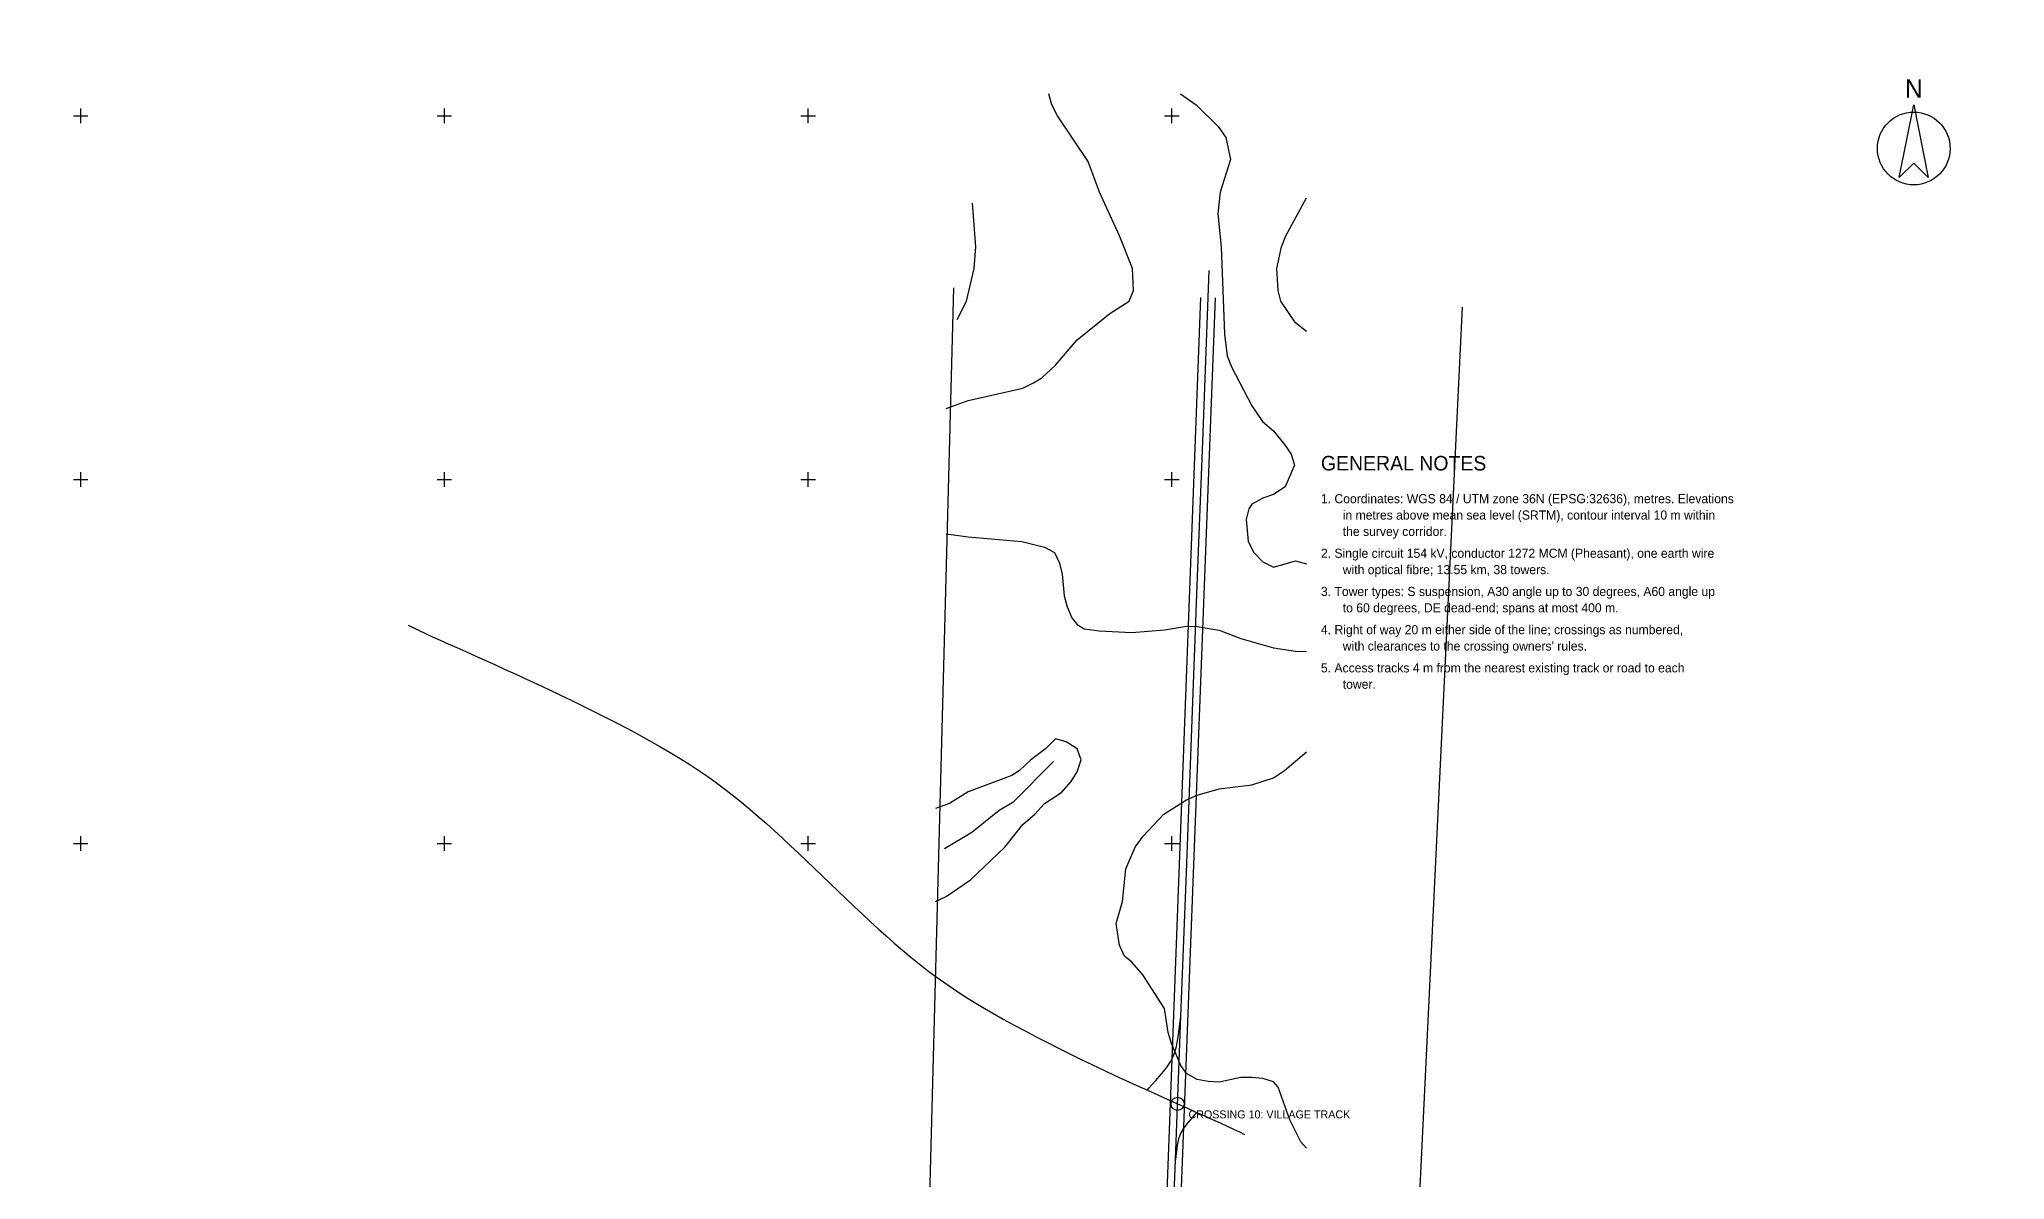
# Model space of a CAD drawing. Header units: metres. Extents: x 470400 to 482290, y 4331800 to 4340210.
# Drawn here: x 476886 to 482290, y 4337076 to 4340210 of the extents above; entities that cross this region are included whole.
import ezdxf
from ezdxf.enums import TextEntityAlignment as Align

# ---------------------------------------------------------------- set-up
doc = ezdxf.new("R2010")
doc.units = ezdxf.units.M
for name, color, linetype in [('CROSSING-TEXT', 7, 'Continuous'), ('EXISTING-VILLAGE-TRACK', 251, 'Continuous'), ('GRID-COORDINATES', 8, 'Continuous'), ('NOTES', 7, 'Continuous'), ('OHL-154KV', 1, 'Continuous'), ('RIGHT-OF-WAY-40M', 252, 'Continuous'), ('ROAD-ACCESS-TRACK', 41, 'Continuous'), ('STREAM', 150, 'Continuous'), ('SURVEY-CORRIDOR', 8, 'Continuous'), ('TITLE-SYMBOLS', 7, 'Continuous'), ('TOPO-CONTOUR-MAJOR', 8, 'Continuous'), ('TOPO-CONTOUR-MINOR', 252, 'Continuous')]:
    doc.layers.add(name, color=color, linetype=linetype)

# ---------------------------------------------------------------- blocks, each defined once
blk = doc.blocks.new('NORTH_ARROW')
at = {"layer": 'TITLE-SYMBOLS'}
blk.add_lwpolyline([(0, 12), (4, -8), (0, -4), (-4, -8)], close=True, dxfattribs=at)
blk.add_circle((0, 0), 10, dxfattribs=at)
blk.add_text('N', height=5, dxfattribs=at).set_placement((0, 14), align=Align.CENTER)
blk = doc.blocks.new('GENERAL_NOTES')
at = {"layer": 'NOTES'}
for s, height, p in [('GENERAL NOTES', 4, (0, 0)), ('1. Coordinates: WGS 84 / UTM zone 36N (EPSG:32636), metres. Elevations', 2.5, (0, -9)), ('the survey corridor.', 2.5, (6, -18)), ('in metres above mean sea level (SRTM), contour interval 10 m within', 2.5, (6, -13.5)), ('2. Single circuit 154 kV, conductor 1272 MCM (Pheasant), one earth wire', 2.5, (0, -24)), ('with optical fibre; 13.55 km, 38 towers.', 2.5, (6, -28.5)), ('3. Tower types: S suspension, A30 angle up to 30 degrees, A60 angle up', 2.5, (0, -34.5)), ('to 60 degrees, DE dead-end; spans at most 400 m.', 2.5, (6, -39)), ('4. Right of way 20 m either side of the line; crossings as numbered,', 2.5, (0, -45)), ("with clearances to the crossing owners' rules.", 2.5, (6, -49.5)), ('5. Access tracks 4 m from the nearest existing track or road to each', 2.5, (0, -55.5)), ('tower.', 2.5, (6, -60))]:
    blk.add_text(s, height=height, dxfattribs=at).set_placement(p)

msp = doc.modelspace()

# ---------------------------------------------------------------- linework, layer by layer
at = {"layer": 'CROSSING-TEXT'}
msp.add_circle((480015.9, 4337284.2), 18, dxfattribs=at)
at = {"layer": 'EXISTING-VILLAGE-TRACK'}
msp.add_lwpolyline([(477900, 4338600), (477914.3, 4338593), (477930.3, 4338585.4), (477948, 4338577.1), (477967.4, 4338568.2), (477988.2, 4338558.8), (478010.4, 4338548.8), (478033.9, 4338538.3), (478058.6, 4338527.2), (478084.3, 4338515.7), (478111.1, 4338503.7), (478138.8, 4338491.3), (478167.2, 4338478.4), (478196.3, 4338465.1), (478226, 4338451.5), (478256.2, 4338437.5), (478286.8, 4338423.2), (478317.7, 4338408.5), (478348.8, 4338393.6), (478380, 4338378.4), (478411.1, 4338363), (478442.2, 4338347.3), (478473, 4338331.4), (478503.5, 4338315.4), (478533.6, 4338299.2), (478563.2, 4338282.9), (478592.2, 4338266.4), (478620.5, 4338249.9), (478647.9, 4338233.3), (478674.5, 4338216.7), (478700, 4338200), (478724, 4338183.6), (478747.8, 4338166.5), (478771.3, 4338149), (478794.5, 4338130.9), (478817.5, 4338112.4), (478840.3, 4338093.4), (478862.9, 4338074.1), (478885.3, 4338054.4), (478907.5, 4338034.4), (478929.7, 4338014.2), (478951.7, 4337993.7), (478973.6, 4337973.1), (478995.5, 4337952.3), (479017.3, 4337931.4), (479039.1, 4337910.5), (479060.9, 4337889.5), (479082.7, 4337868.6), (479104.5, 4337847.7), (479126.4, 4337826.9), (479148.3, 4337806.3), (479170.3, 4337785.8), (479192.5, 4337765.6), (479214.7, 4337745.6), (479237.1, 4337725.9), (479259.7, 4337706.6), (479282.5, 4337687.6), (479305.5, 4337669.1), (479328.7, 4337651), (479352.2, 4337633.5), (479376, 4337616.4), (479400, 4337600), (479425.5, 4337583.3), (479452.1, 4337566.7), (479479.5, 4337550.1), (479507.8, 4337533.6), (479536.8, 4337517.1), (479566.4, 4337500.8), (479596.5, 4337484.6), (479627, 4337468.6), (479657.8, 4337452.7), (479688.9, 4337437), (479720, 4337421.6), (479751.2, 4337406.4), (479782.3, 4337391.5), (479813.2, 4337376.8), (479843.8, 4337362.5), (479874, 4337348.5), (479903.7, 4337334.9), (479932.8, 4337321.6), (479961.2, 4337308.7), (479988.9, 4337296.3), (480015.7, 4337284.3), (480041.4, 4337272.8), (480066.1, 4337261.7), (480089.6, 4337251.2), (480111.8, 4337241.2), (480132.6, 4337231.8), (480152, 4337222.9), (480169.7, 4337214.6), (480185.7, 4337207), (480200, 4337200)], dxfattribs=at)
at = {"layer": 'GRID-COORDINATES'}
for p, q in [((477000, 4339980), (477000, 4340020)), ((478000, 4339980), (478000, 4340020)), ((479000, 4339980), (479000, 4340020)), ((480000, 4339980), (480000, 4340020)), ((476980, 4340000), (477020, 4340000)), ((477980, 4340000), (478020, 4340000)), ((478980, 4340000), (479020, 4340000)), ((479980, 4340000), (480020, 4340000)), ((476980, 4339000), (477020, 4339000)), ((477000, 4338980), (477000, 4339020)), ((477980, 4339000), (478020, 4339000)), ((478000, 4338980), (478000, 4339020)), ((478980, 4339000), (479020, 4339000)), ((479000, 4338980), (479000, 4339020)), ((479980, 4339000), (480020, 4339000)), ((480000, 4338980), (480000, 4339020)), ((477000, 4337980), (477000, 4338020)), ((478000, 4337980), (478000, 4338020)), ((479000, 4337980), (479000, 4338020)), ((480000, 4337980), (480000, 4338020)), ((476980, 4338000), (477020, 4338000)), ((477980, 4338000), (478020, 4338000)), ((478980, 4338000), (479020, 4338000)), ((479980, 4338000), (480020, 4338000))]:
    msp.add_line(p, q, dxfattribs=at)
at = {"layer": 'OHL-154KV'}
msp.add_lwpolyline([(476733.3, 4334933.3), (477066.7, 4334916.7), (477400, 4334900), (477733.3, 4334908.3), (478066.7, 4334916.7), (478400, 4334925), (478733.3, 4334933.3), (479066.7, 4334941.7), (479400, 4334950), (479583.3, 4335150), (479766.7, 4335350), (479950, 4335550), (479965, 4335945), (479980, 4336340), (479995, 4336735), (480010, 4337130), (480025, 4337525), (480040, 4337920), (480055, 4338315), (480070, 4338710), (480085, 4339105), (480100, 4339500), (480102.8, 4339574.9)], dxfattribs=at)
at = {"layer": 'RIGHT-OF-WAY-40M'}
for points in [[(471492.8, 4332618.6), (473290, 4333317.3), (475393.8, 4335019), (477400.2, 4334920), (479391.7, 4334968.2), (479931.5, 4335557.6), (480080, 4339500.8)], [(471507.2, 4332581.4), (473310, 4333282.7), (475406.2, 4334981), (477399.8, 4334880), (479408.3, 4334931.8), (479968.5, 4335542.4), (480120, 4339499.2)]]:
    msp.add_lwpolyline(points, dxfattribs=at)
at = {"layer": 'ROAD-ACCESS-TRACK'}
for points in [[(479932.5, 4337321.8), (479938.2, 4337328.6), (479946.3, 4337337.5), (479955.9, 4337348.1), (479966.4, 4337360), (479977.1, 4337372.7), (479987.2, 4337386), (479996.1, 4337399.3), (480003.1, 4337412.3), (480008.3, 4337426.1), (480012.5, 4337441.5), (480015.9, 4337457.9), (480018.5, 4337474.3), (480020.5, 4337490), (480022.2, 4337504.2), (480023.6, 4337516.2), (480025, 4337525)], [(480068.5, 4337260.6), (480061.9, 4337252.9), (480052.3, 4337242.2), (480041.5, 4337229.5), (480031.3, 4337215.8), (480023.6, 4337202.3), (480018.7, 4337187.6), (480015.2, 4337170.9), (480013, 4337154.4), (480011.3, 4337140.1), (480010, 4337130)]]:
    msp.add_lwpolyline(points, dxfattribs=at)
at = {"layer": 'STREAM'}
msp.add_lwpolyline([(479675, 4338225), (479562.5, 4338112.5), (479525, 4338090), (479450, 4338030), (479375, 4337985)], dxfattribs=at)
at = {"layer": 'SURVEY-CORRIDOR'}
for points in [[(471246.3, 4333252.4), (472948.7, 4333905.5), (475182.9, 4335665.5), (477408.7, 4335599.9), (479110.2, 4335587.2), (479302.6, 4335816.1), (479400.5, 4339526.6)], [(471753.7, 4331947.6), (473651.3, 4332694.5), (475617.1, 4334334.5), (477391.3, 4334200.1), (479689.8, 4334312.8), (480597.4, 4335283.9), (480799.5, 4339473.4)]]:
    msp.add_lwpolyline(points, dxfattribs=at)
at = {"layer": 'TOPO-CONTOUR-MAJOR'}
msp.add_lwpolyline([(480370, 4339407.1), (480340, 4339430.8), (480299.7, 4339490), (480292.8, 4339520), (480289.2, 4339580), (480301.9, 4339640), (480313.1, 4339670), (480370, 4339774.7)], dxfattribs=at)
at = {"layer": 'TOPO-CONTOUR-MINOR'}
for points in [[(479380, 4339195.4), (479440, 4339217.4), (479590, 4339251.3), (479620, 4339265.6), (479642.4, 4339280), (479680, 4339314.7), (479740, 4339384.2), (479830, 4339456.8), (479882.7, 4339490), (479894.9, 4339520), (479892.2, 4339580), (479855.9, 4339670), (479801.1, 4339790), (479770, 4339873.9), (479685.4, 4340000), (479670.3, 4340030), (479662.1, 4340060)], [(480024, 4340060), (480067, 4340030), (480127.2, 4339970), (480148.4, 4339940), (480161.5, 4339880), (480132.6, 4339790), (480126.5, 4339730), (480135.6, 4339640), (480145, 4339400), (480152.4, 4339340), (480164.4, 4339310), (480220, 4339203), (480249.1, 4339160), (480280, 4339133.6), (480310, 4339096.2), (480328.3, 4339070), (480337.6, 4339040), (480312.1, 4338980), (480280, 4338958.7), (480250, 4338948.8), (480220, 4338932.1), (480212.1, 4338920), (480204.1, 4338890), (480209.7, 4338830), (480225.7, 4338800), (480250, 4338773.6), (480280, 4338759.4), (480340, 4338776.4), (480370, 4338768.6)], [(479410, 4339440), (479435.8, 4339490), (479456.7, 4339580), (479461, 4339640), (479452.3, 4339760)], [(479380, 4338851.3), (479440, 4338842.6), (479588.1, 4338830), (479650, 4338814.6), (479677.3, 4338800), (479690.9, 4338770), (479698.9, 4338740), (479703.7, 4338680), (479712.5, 4338650), (479724.7, 4338620), (479740, 4338601.3), (479759.2, 4338590), (479800, 4338583.8), (479890, 4338580.1), (479980, 4338586.6), (480040, 4338596.9), (480070, 4338595.8), (480130, 4338586.5), (480190, 4338562.9), (480280, 4338537.9), (480340, 4338528.1), (480370, 4338527.3)], [(479350, 4337840.7), (479380, 4337854.3), (479446.6, 4337900), (479540.7, 4337990), (479590, 4338052.2), (479623.2, 4338080), (479649.7, 4338110), (479697.1, 4338140), (479723.5, 4338170), (479740, 4338196.7), (479750.8, 4338230), (479739.4, 4338260), (479710, 4338278.8), (479680, 4338287.7), (479653, 4338260), (479612.8, 4338230), (479581.5, 4338200), (479560, 4338186.3), (479440, 4338141.7), (479388.7, 4338110), (479350, 4338095.5)], [(480370, 4337162.4), (480354.7, 4337180), (480324.6, 4337240), (480292.3, 4337330), (480280, 4337344.6), (480250, 4337353.5), (480220, 4337356.8), (480190, 4337356.4), (480130, 4337343.8), (480100, 4337345.7), (480070, 4337350.7), (480040, 4337368), (480024.7, 4337390), (479998.8, 4337450), (479990.1, 4337480), (479980, 4337545.8), (479920, 4337638.4), (479890, 4337673.8), (479870.4, 4337690), (479856, 4337720), (479846.8, 4337780), (479864.1, 4337840), (479873.4, 4337930), (479899.2, 4337990), (479921.5, 4338020), (479977.7, 4338080), (480040, 4338120), (480070, 4338132.7), (480130, 4338150.1), (480220, 4338161.1), (480280, 4338180), (480310.1, 4338200), (480370, 4338251.4)]]:
    msp.add_lwpolyline(points, dxfattribs=at)

# ---------------------------------------------------------------- block references
at = {"layer": 'NOTES', "xscale": 10, "yscale": 10}
msp.add_blockref('GENERAL_NOTES', (480410, 4339025), dxfattribs=at)
at = {"layer": 'TITLE-SYMBOLS', "xscale": 10, "yscale": 10}
msp.add_blockref('NORTH_ARROW', (482040, 4339910), dxfattribs=at)

# ---------------------------------------------------------------- texts
at = {"layer": 'CROSSING-TEXT'}
msp.add_text('CROSSING 10: VILLAGE TRACK', height=22, dxfattribs=at).set_placement((480045.9, 4337244.2))

doc.saveas('drawing.dxf')
